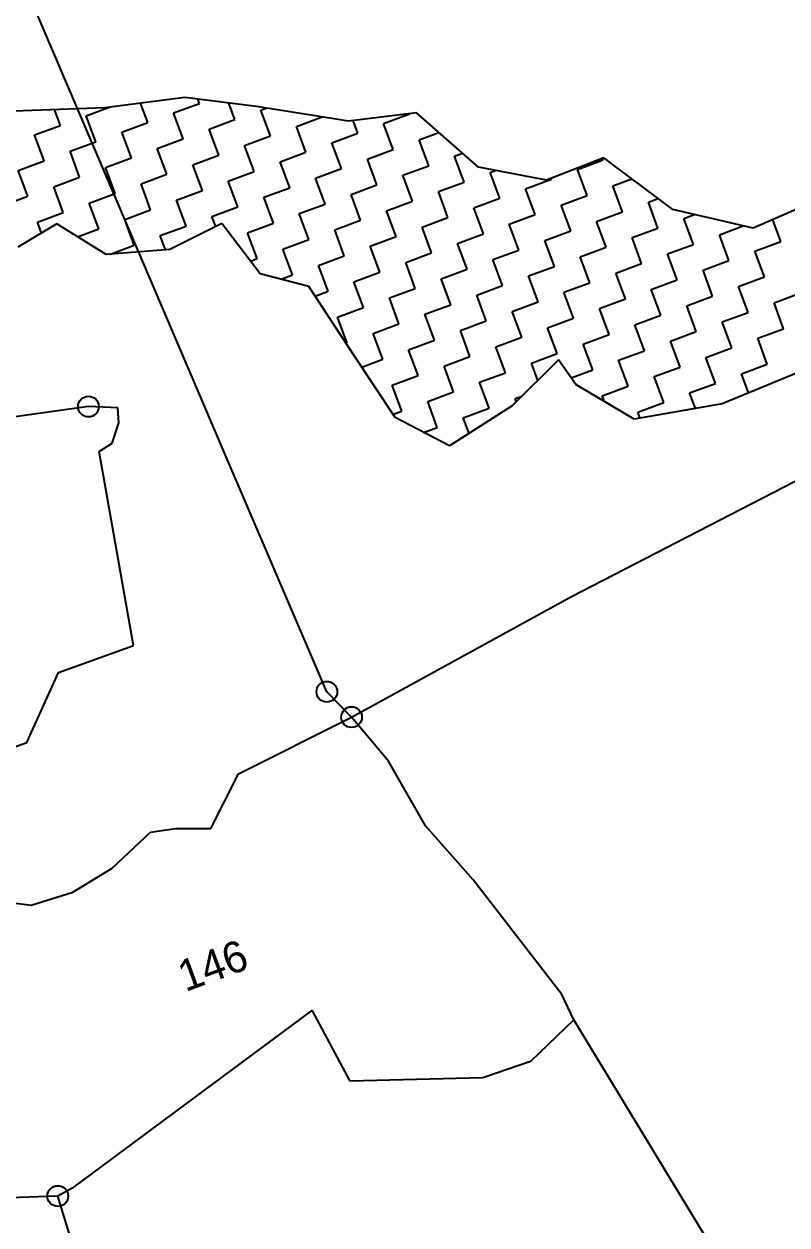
# Model space of a CAD drawing. Header units: metres. Extents: x 296202 to 299888, y 1973503 to 1977626.
# Drawn here: x 296771.7 to 296995.3, y 1976693.8 to 1977046.1 of the extents above; entities that cross this region are included whole.
import ezdxf

# ---------------------------------------------------------------- set-up
doc = ezdxf.new("R2010")
doc.units = ezdxf.units.M
for name, color, linetype in [('POLY_HATCH', 12, 'Continuous'), ('POLY_PARCEL', 6, 'Continuous'), ('TEXT_PARCEL', 7, 'Continuous')]:
    doc.layers.add(name, color=color, linetype=linetype)
doc.styles.add('TEXT_MAP', font='')
doc.styles.get('TEXT_MAP').set_extended_font_data('Kruti Dev 050')

msp = doc.modelspace()

# ---------------------------------------------------------------- linework, layer by layer
for centre in [(296790.52, 1976933.84), (296860.42, 1976850.18), (296867.68, 1976842.74), (296781.55, 1976702.23)]:
    msp.add_circle(centre, 3.04)
at = {"layer": 'POLY_HATCH'}
for p, q in [((296818.83, 1977024.47), (296795.29, 1977021.52)), ((296839.81, 1977021.85), (296818.83, 1977024.47)), ((296795.29, 1977021.52), (296768.71, 1977020.53)), ((296866.79, 1977017.61), (296839.81, 1977021.85)), ((296886.69, 1977019.98), (296866.79, 1977017.61)), ((296904.91, 1977004.03), (296886.69, 1977019.98)), ((296941.59, 1977006.84), (296924.79, 1977000.24)), ((296961.84, 1976991.65), (296941.59, 1977006.84)), ((296924.79, 1977000.24), (296904.91, 1977004.03)), ((296985.43, 1976986.15), (296961.84, 1976991.65)), ((297002.66, 1976993.68), (296985.43, 1976986.15)), ((296781.3, 1976987.43), (296769.85, 1976980.57)), ((296795.68, 1976978.49), (296781.3, 1976987.43)), ((296829.63, 1976987.56), (296814.4, 1976979.89)), ((296840.91, 1976972.81), (296829.63, 1976987.56)), ((296814.4, 1976979.89), (296795.68, 1976978.49)), ((296855.13, 1976969.05), (296840.91, 1976972.81)), ((296868.5, 1976948.67), (296855.13, 1976969.05)), ((296880.42, 1976930.65), (296868.5, 1976948.67)), ((296928.37, 1976947.53), (296914.72, 1976934.03)), ((296933.36, 1976940.35), (296928.37, 1976947.53)), ((296998.53, 1976943.8), (296976.26, 1976934.68)), ((296950.55, 1976930.12), (296933.36, 1976940.35)), ((296914.72, 1976934.03), (296896.34, 1976922.28)), ((296976.26, 1976934.68), (296950.55, 1976930.12)), ((296896.34, 1976922.28), (296880.42, 1976930.65))]:
    msp.add_line(p, q, dxfattribs=at)
at = {"layer": 'POLY_HATCH', "linetype": 'Continuous'}
for p, q in [((296807.91, 1977017.17), (296805.81, 1977022.84)), ((296815.5, 1977019.98), (296823.09, 1977022.79)), ((296823.09, 1977022.79), (296822.64, 1977024)), ((296833.49, 1977018.01), (296831.69, 1977022.87)), ((296782.32, 1977016.33), (296780.6, 1977020.98)), ((296789.91, 1977019.14), (296796.91, 1977021.73)), ((296792.72, 1977011.55), (296789.91, 1977019.14)), ((296818.31, 1977012.39), (296815.5, 1977019.98)), ((296841.09, 1977020.82), (296842.67, 1977021.4)), ((296843.9, 1977013.22), (296841.09, 1977020.82)), ((296851.49, 1977016.03), (296859.04, 1977018.83)), ((296877.07, 1977016.87), (296884.67, 1977019.68)), ((296884.67, 1977019.68), (296884.65, 1977019.74)), ((296774.73, 1977013.52), (296782.32, 1977016.33)), ((296800.32, 1977014.36), (296807.91, 1977017.17)), ((296825.9, 1977015.2), (296833.49, 1977018.01)), ((296828.71, 1977007.6), (296825.9, 1977015.2)), ((296854.3, 1977008.44), (296851.49, 1977016.03)), ((296869.48, 1977014.06), (296868.11, 1977017.77)), ((296879.88, 1977009.28), (296877.07, 1977016.87)), ((296777.54, 1977005.93), (296774.73, 1977013.52)), ((296785.13, 1977008.74), (296792.72, 1977011.55)), ((296803.13, 1977006.77), (296800.32, 1977014.36)), ((296810.72, 1977009.58), (296818.31, 1977012.39)), ((296836.3, 1977010.41), (296843.9, 1977013.22)), ((296861.89, 1977011.25), (296869.48, 1977014.06)), ((296887.48, 1977012.09), (296893.26, 1977014.23)), ((296890.29, 1977004.5), (296887.48, 1977012.09)), ((296787.94, 1977001.14), (296785.13, 1977008.74)), ((296813.53, 1977001.98), (296810.72, 1977009.58)), ((296839.11, 1977002.82), (296836.3, 1977010.41)), ((296846.71, 1977005.63), (296854.3, 1977008.44)), ((296864.7, 1977003.66), (296861.89, 1977011.25)), ((296872.29, 1977006.47), (296879.88, 1977009.28)), ((296897.88, 1977007.31), (296900.19, 1977008.17)), ((296769.95, 1977003.12), (296777.54, 1977005.93)), ((296795.53, 1977003.95), (296803.13, 1977006.77)), ((296821.12, 1977004.79), (296828.71, 1977007.6)), ((296823.93, 1976997.2), (296821.12, 1977004.79)), ((296849.52, 1976998.04), (296846.71, 1977005.63)), ((296875.1, 1976998.88), (296872.29, 1977006.47)), ((296882.69, 1977001.69), (296890.29, 1977004.5)), ((296900.69, 1976999.72), (296897.88, 1977007.31)), ((296933.87, 1977003.37), (296941.46, 1977006.18)), ((296941.46, 1977006.18), (296941.26, 1977006.71)), ((296772.76, 1976995.52), (296769.95, 1977003.12)), ((296780.35, 1976998.33), (296787.94, 1977001.14)), ((296798.34, 1976996.36), (296795.53, 1977003.95)), ((296805.94, 1976999.17), (296813.53, 1977001.98)), ((296831.52, 1977000.01), (296839.11, 1977002.82)), ((296857.11, 1977000.85), (296864.7, 1977003.66)), ((296885.5, 1976994.1), (296882.69, 1977001.69)), ((296908.28, 1977002.53), (296909.82, 1977003.1)), ((296911.09, 1976994.94), (296908.28, 1977002.53)), ((296936.68, 1976995.78), (296933.87, 1977003.37)), ((296783.16, 1976990.74), (296780.35, 1976998.33)), ((296808.75, 1976991.58), (296805.94, 1976999.17)), ((296834.33, 1976992.42), (296831.52, 1977000.01)), ((296841.92, 1976995.23), (296849.52, 1976998.04)), ((296859.92, 1976993.26), (296857.11, 1977000.85)), ((296867.51, 1976996.07), (296875.1, 1976998.88)), ((296893.1, 1976996.91), (296900.69, 1976999.72)), ((296918.68, 1976997.75), (296926.27, 1977000.56)), ((296921.49, 1976990.16), (296918.68, 1976997.75)), ((296926.27, 1977000.56), (296926.19, 1977000.79)), ((296944.27, 1976998.59), (296949.85, 1977000.65)), ((296947.08, 1976990.99), (296944.27, 1976998.59)), ((296765.17, 1976992.71), (296772.76, 1976995.52)), ((296790.75, 1976993.55), (296798.34, 1976996.36)), ((296816.34, 1976994.39), (296823.93, 1976997.2)), ((296819.15, 1976986.8), (296816.34, 1976994.39)), ((296844.73, 1976987.64), (296841.92, 1976995.23)), ((296870.32, 1976988.48), (296867.51, 1976996.07)), ((296877.91, 1976991.29), (296885.5, 1976994.1)), ((296895.91, 1976989.32), (296893.1, 1976996.91)), ((296903.5, 1976992.13), (296911.09, 1976994.94)), ((296929.08, 1976992.97), (296936.68, 1976995.78)), ((296954.67, 1976993.8), (296957.55, 1976994.87)), ((296775.57, 1976987.93), (296783.16, 1976990.74)), ((296793.56, 1976985.96), (296790.75, 1976993.55)), ((296801.15, 1976988.77), (296808.75, 1976991.58)), ((296826.74, 1976989.61), (296834.33, 1976992.42)), ((296852.33, 1976990.45), (296859.92, 1976993.26)), ((296855.14, 1976982.86), (296852.33, 1976990.45)), ((296880.72, 1976983.7), (296877.91, 1976991.29)), ((296906.31, 1976984.53), (296903.5, 1976992.13)), ((296931.89, 1976985.37), (296929.08, 1976992.97)), ((296939.49, 1976988.18), (296947.08, 1976990.99)), ((296957.48, 1976986.21), (296954.67, 1976993.8)), ((296776.76, 1976984.71), (296775.57, 1976987.93)), ((296803.96, 1976981.18), (296801.15, 1976988.77)), ((296827.83, 1976986.66), (296826.74, 1976989.61)), ((296837.14, 1976984.83), (296844.73, 1976987.64)), ((296862.73, 1976985.67), (296870.32, 1976988.48)), ((296888.31, 1976986.51), (296895.91, 1976989.32)), ((296913.9, 1976987.35), (296921.49, 1976990.16)), ((296916.71, 1976979.75), (296913.9, 1976987.35)), ((296942.3, 1976980.59), (296939.49, 1976988.18)), ((296965.07, 1976989.02), (296968.18, 1976990.17)), ((296967.88, 1976981.43), (296965.07, 1976989.02)), ((296975.47, 1976984.24), (296982.49, 1976986.84)), ((296993.47, 1976982.27), (296991.11, 1976988.63)), ((296787.36, 1976983.66), (296793.56, 1976985.96)), ((296811.56, 1976983.99), (296819.15, 1976986.8)), ((296813.11, 1976979.79), (296811.56, 1976983.99)), ((296839.95, 1976977.24), (296837.14, 1976984.83)), ((296865.54, 1976978.08), (296862.73, 1976985.67)), ((296873.13, 1976980.89), (296880.72, 1976983.7)), ((296891.12, 1976978.91), (296888.31, 1976986.51)), ((296898.72, 1976981.72), (296906.31, 1976984.53)), ((296924.3, 1976982.56), (296931.89, 1976985.37)), ((296949.89, 1976983.4), (296957.48, 1976986.21)), ((296952.7, 1976975.81), (296949.89, 1976983.4)), ((296978.28, 1976976.65), (296975.47, 1976984.24)), ((296796.96, 1976978.58), (296803.96, 1976981.18)), ((296847.54, 1976980.05), (296855.14, 1976982.86)), ((296850.36, 1976972.46), (296847.54, 1976980.05)), ((296875.94, 1976973.29), (296873.13, 1976980.89)), ((296901.53, 1976974.13), (296898.72, 1976981.72)), ((296927.11, 1976974.97), (296924.3, 1976982.56)), ((296934.7, 1976977.78), (296942.3, 1976980.59)), ((296960.29, 1976978.62), (296967.88, 1976981.43)), ((296985.88, 1976979.46), (296993.47, 1976982.27)), ((296838.06, 1976976.54), (296839.95, 1976977.24)), ((296857.95, 1976975.27), (296865.54, 1976978.08)), ((296883.53, 1976976.1), (296891.12, 1976978.91)), ((296909.12, 1976976.94), (296916.71, 1976979.75)), ((296911.93, 1976969.35), (296909.12, 1976976.94)), ((296937.51, 1976970.19), (296934.7, 1976977.78)), ((296963.1, 1976971.03), (296960.29, 1976978.62)), ((296970.69, 1976973.84), (296978.28, 1976976.65)), ((296988.69, 1976971.87), (296985.88, 1976979.46)), ((296860.76, 1976967.67), (296857.95, 1976975.27)), ((296868.35, 1976970.48), (296875.94, 1976973.29)), ((296886.34, 1976968.51), (296883.53, 1976976.1)), ((296893.93, 1976971.32), (296901.53, 1976974.13)), ((296919.52, 1976972.16), (296927.11, 1976974.97)), ((296945.11, 1976973), (296952.7, 1976975.81)), ((296947.92, 1976965.41), (296945.11, 1976973)), ((296973.5, 1976966.25), (296970.69, 1976973.84)), ((296846.98, 1976971.21), (296850.36, 1976972.46)), ((296871.16, 1976962.89), (296868.35, 1976970.48)), ((296896.75, 1976963.73), (296893.93, 1976971.32)), ((296904.34, 1976966.54), (296911.93, 1976969.35)), ((296922.33, 1976964.57), (296919.52, 1976972.16)), ((296929.92, 1976967.38), (296937.51, 1976970.19)), ((296955.51, 1976968.22), (296963.1, 1976971.03)), ((296981.09, 1976969.06), (296988.69, 1976971.87)), ((296856.96, 1976966.27), (296860.76, 1976967.67)), ((296878.75, 1976965.7), (296886.34, 1976968.51)), ((296881.56, 1976958.11), (296878.75, 1976965.7)), ((296907.15, 1976958.95), (296904.34, 1976966.54)), ((296932.73, 1976959.79), (296929.92, 1976967.38)), ((296958.32, 1976960.63), (296955.51, 1976968.22)), ((296965.91, 1976963.44), (296973.5, 1976966.25)), ((296983.9, 1976961.47), (296981.09, 1976969.06)), ((296991.5, 1976964.28), (296999.09, 1976967.09)), ((296863.57, 1976960.08), (296871.16, 1976962.89)), ((296889.15, 1976960.92), (296896.75, 1976963.73)), ((296914.74, 1976961.76), (296922.33, 1976964.57)), ((296940.33, 1976962.6), (296947.92, 1976965.41)), ((296943.14, 1976955.01), (296940.33, 1976962.6)), ((296968.72, 1976955.85), (296965.91, 1976963.44)), ((296994.31, 1976956.68), (296991.5, 1976964.28)), ((296866.38, 1976952.49), (296863.57, 1976960.08)), ((296891.96, 1976953.33), (296889.15, 1976960.92)), ((296899.56, 1976956.14), (296907.15, 1976958.95)), ((296917.55, 1976954.17), (296914.74, 1976961.76)), ((296925.14, 1976956.98), (296932.73, 1976959.79)), ((296950.73, 1976957.82), (296958.32, 1976960.63)), ((296976.31, 1976958.66), (296983.9, 1976961.47)), ((296979.12, 1976951.06), (296976.31, 1976958.66)), ((296873.97, 1976955.3), (296881.56, 1976958.11)), ((296876.78, 1976947.71), (296873.97, 1976955.3)), ((296902.37, 1976948.55), (296899.56, 1976956.14)), ((296927.95, 1976949.39), (296925.14, 1976956.98)), ((296953.54, 1976950.22), (296950.73, 1976957.82)), ((296961.13, 1976953.03), (296968.72, 1976955.85)), ((296986.72, 1976953.87), (296994.31, 1976956.68)), ((296866.07, 1976952.38), (296866.38, 1976952.49)), ((296884.37, 1976950.52), (296891.96, 1976953.33)), ((296909.96, 1976951.36), (296917.55, 1976954.17)), ((296935.54, 1976952.2), (296943.14, 1976955.01)), ((296938.35, 1976944.6), (296935.54, 1976952.2)), ((296963.94, 1976945.44), (296961.13, 1976953.03)), ((296989.53, 1976946.28), (296986.72, 1976953.87)), ((296887.18, 1976942.93), (296884.37, 1976950.52)), ((296894.77, 1976945.74), (296902.37, 1976948.55)), ((296912.77, 1976943.77), (296909.96, 1976951.36)), ((296920.36, 1976946.58), (296927.95, 1976949.39)), ((296945.95, 1976947.41), (296953.54, 1976950.22)), ((296971.53, 1976948.25), (296979.12, 1976951.06)), ((296974.34, 1976940.66), (296971.53, 1976948.25)), ((296870.64, 1976945.44), (296876.78, 1976947.71)), ((296897.58, 1976938.14), (296894.77, 1976945.74)), ((296922.25, 1976941.48), (296920.36, 1976946.58)), ((296932.03, 1976942.26), (296938.35, 1976944.6)), ((296948.76, 1976939.82), (296945.95, 1976947.41)), ((296956.35, 1976942.63), (296963.94, 1976945.44)), ((296981.93, 1976943.47), (296989.53, 1976946.28)), ((296879.59, 1976940.12), (296887.18, 1976942.93)), ((296905.18, 1976940.96), (296912.77, 1976943.77)), ((296959.16, 1976935.04), (296956.35, 1976942.63)), ((296984.01, 1976937.86), (296981.93, 1976943.47)), ((296882.4, 1976932.52), (296879.59, 1976940.12)), ((296889.99, 1976935.33), (296897.58, 1976938.14)), ((296907.99, 1976933.36), (296905.18, 1976940.96)), ((296941.16, 1976937.01), (296948.76, 1976939.82)), ((296966.75, 1976937.85), (296974.34, 1976940.66)), ((296968.44, 1976933.3), (296966.75, 1976937.85)), ((296892.8, 1976927.74), (296889.99, 1976935.33)), ((296915.58, 1976936.17), (296917.66, 1976936.94)), ((296915.93, 1976935.23), (296915.58, 1976936.17)), ((296941.78, 1976935.34), (296941.16, 1976937.01)), ((296951.57, 1976932.23), (296959.16, 1976935.04)), ((296879.81, 1976931.57), (296882.4, 1976932.52)), ((296900.39, 1976930.55), (296907.99, 1976933.36)), ((296902.09, 1976925.96), (296900.39, 1976930.55)), ((296952.24, 1976930.42), (296951.57, 1976932.23)), ((296888.78, 1976926.25), (296892.8, 1976927.74))]:
    msp.add_line(p, q, dxfattribs=at)
at = {"layer": 'POLY_PARCEL'}
for p, q in [((296830.86, 1976919.06), (296765.74, 1977071.99)), ((296932.11, 1976878.15), (297069.7, 1976949.11)), ((296790.52, 1976933.84), (296719.78, 1976923.92)), ((296799.12, 1976933.43), (296790.52, 1976933.84)), ((296799.45, 1976929.12), (296799.12, 1976933.43)), ((296797.45, 1976923.1), (296799.45, 1976929.12)), ((296793.7, 1976920.66), (296797.45, 1976923.1)), ((296803.77, 1976863.77), (296793.7, 1976920.66)), ((296860.42, 1976850.18), (296830.86, 1976919.06)), ((296867.68, 1976842.74), (296932.11, 1976878.15)), ((296781.76, 1976855.84), (296803.77, 1976863.77)), ((296772.46, 1976835.29), (296781.76, 1976855.84)), ((296867.68, 1976842.74), (296860.42, 1976850.18)), ((296834.5, 1976826.14), (296867.68, 1976842.74)), ((296878.53, 1976829.79), (296867.68, 1976842.74)), ((296688.82, 1976805.39), (296772.46, 1976835.29)), ((296889.38, 1976810.89), (296878.53, 1976829.79)), ((296826.44, 1976810.07), (296834.5, 1976826.14)), ((296903.33, 1976795.06), (296889.38, 1976810.89)), ((296797.46, 1976798.42), (296808.7, 1976809.04)), ((296808.7, 1976809.04), (296816.07, 1976810.11)), ((296816.07, 1976810.11), (296826.44, 1976810.07)), ((296786, 1976791.4), (296797.46, 1976798.42)), ((296929.31, 1976761.34), (296903.33, 1976795.06)), ((296773.72, 1976787.6), (296786, 1976791.4)), ((296764.75, 1976788.72), (296773.72, 1976787.6)), ((296932.81, 1976753.97), (296929.31, 1976761.34)), ((296856.09, 1976756.78), (296785.79, 1976704.52)), ((296867.22, 1976735.95), (296856.09, 1976756.78)), ((296932.81, 1976753.97), (296920.16, 1976741.68)), ((296982.24, 1976672.51), (296932.81, 1976753.97)), ((296920.16, 1976741.68), (296906.13, 1976736.92)), ((296906.13, 1976736.92), (296867.22, 1976735.95)), ((296781.55, 1976702.23), (296764.45, 1976701.6)), ((296785.79, 1976704.52), (296781.55, 1976702.23)), ((296785.55, 1976689.14), (296781.55, 1976702.23))]:
    msp.add_line(p, q, dxfattribs=at)

# ---------------------------------------------------------------- texts
at = {"layer": 'TEXT_PARCEL', "style": 'TEXT_MAP'}
msp.add_text('146', height=9.179, rotation=20.3129, dxfattribs=at).set_placement((296818.94, 1976762.06))

doc.saveas('drawing.dxf')
